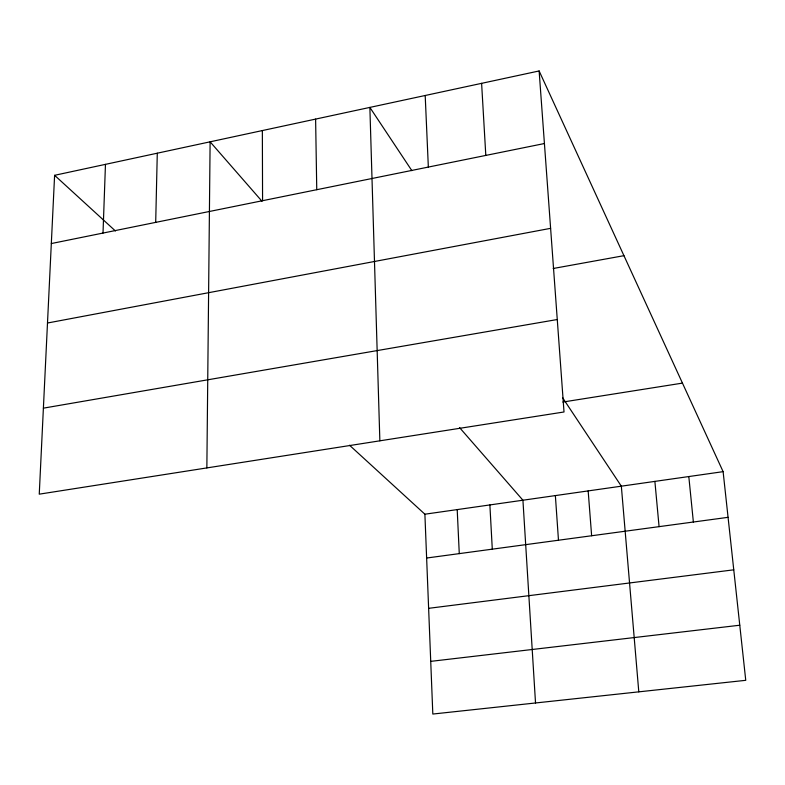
<?xml version="1.0" encoding="UTF-8"?>
<svg xmlns="http://www.w3.org/2000/svg" width="785" height="785" viewBox="0 0 785 785"><rect width="100%" height="100%" fill="white"/><g stroke="black" fill="none" stroke-linecap="round" stroke-linejoin="round"><path stroke-width="1.18" d="M206.857 467.919L210.115 141.82L261.925 201.176M155.695 222.381L157.285 153.193M103.012 233.066L105.465 164.359M54.607 175.31L39.25 494.167L564.013 411.978L539.128 70.954L54.607 175.31L115.434 230.976M51.319 243.546L544.427 143.527M47.492 323.018L550.609 228.337M553.16 268.499L623.938 255.674M43.391 408.161L557.262 319.524M562.855 402.048L682.459 383.109M424.891 514.204L723.113 471.657L745.75 680.32L432.82 714.046L424.891 514.204L349.531 445.232M426.628 558.027L728.068 517.335M428.62 608.326L733.759 569.822M430.729 661.362L739.774 625.223M459.51 427.55L522.928 500.212L535.527 702.977M411.87 170.669L369.872 107.408L379.861 440.817M562.531 397.602L621.337 486.18L638.794 691.85M539.128 70.954L723.113 471.657M688.808 476.554L693.371 522.015M654.886 481.391L659.076 526.647M588.171 490.91L591.635 535.753M555.368 495.59L558.478 540.227M481.607 83.338L485.807 155.42M489.879 504.932L492.293 549.166M457.204 509.593L459.274 553.621M425.195 95.495L428.345 167.077M315.609 119.094L316.757 189.705M262.357 130.565L262.573 200.695"/></g></svg>
